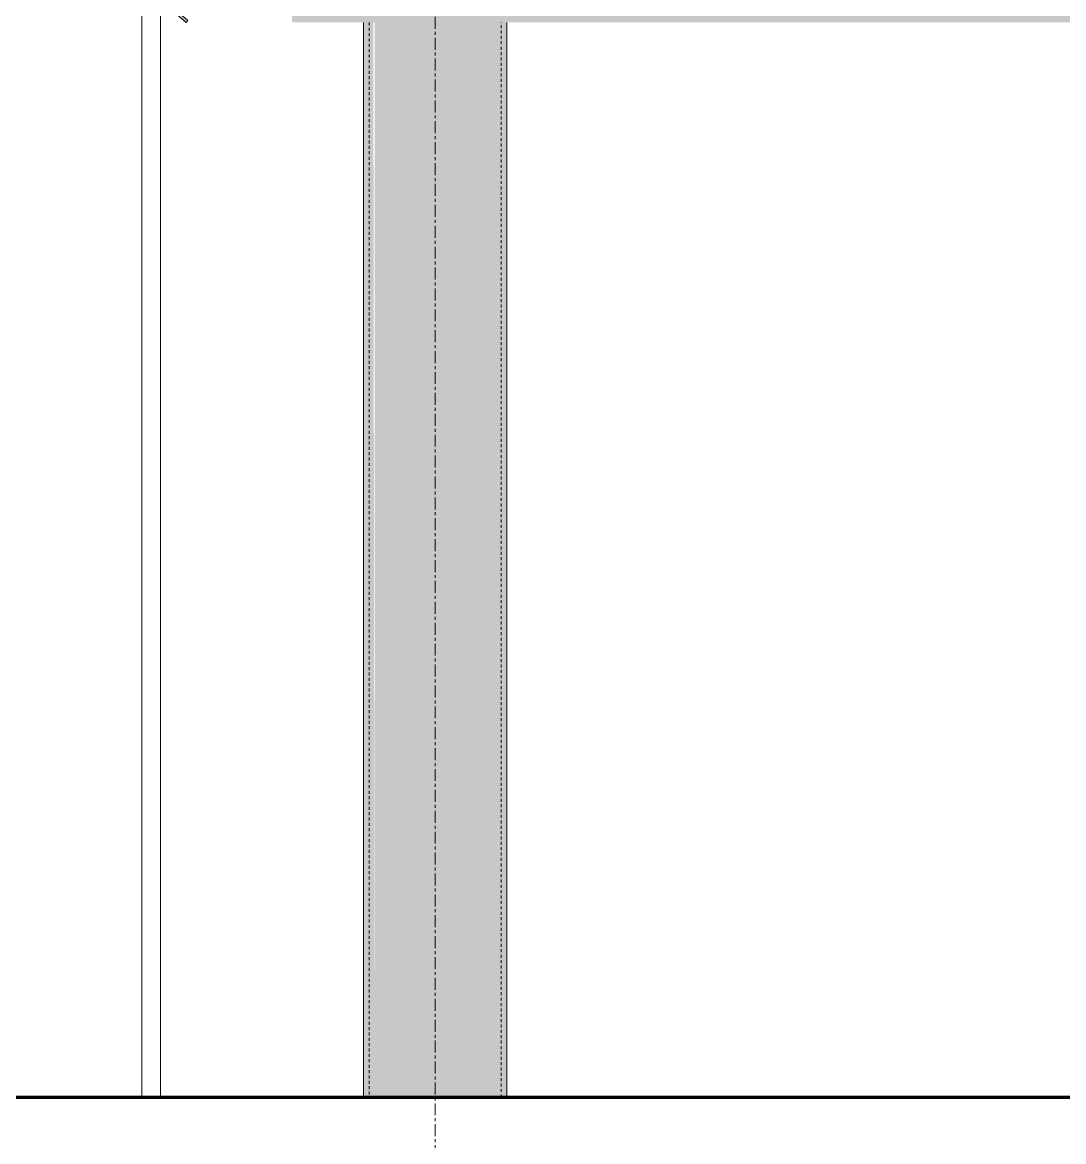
# Model space of a CAD drawing. Header units: inches. Extents: x -26493 to -15674, y -132 to 673.
# Drawn here: x -26281.67 to -26238.08, y -1.85 to 45.02 of the extents above; entities that cross this region are included whole.
import ezdxf

# ---------------------------------------------------------------- set-up
doc = ezdxf.new("R2010")
doc.units = ezdxf.units.IN
doc.header["$MEASUREMENT"] = 0
doc.linetypes.add('Grid Line 1_2_', pattern=[0.875, 0.5, -0.125, 0.125, -0.125])
doc.linetypes.add('Hidden 1_8_', pattern=[0.1875, 0.125, -0.0625])
for name, color, linetype, lineweight in [('A-FLOR-LEVL', 51, 'Continuous', 9), ('A-WALL', 113, 'Continuous', 13), ('C-TOPO', 7, 'Continuous', 9), ('S-BEAM', 12, 'Continuous', 9), ('S-COLS', 52, 'Continuous', 9), ('S-GRID', 1, 'Continuous', 9)]:
    doc.layers.add(name, color=color, linetype=linetype, lineweight=lineweight)

# ---------------------------------------------------------------- blocks, each defined once
blk = doc.blocks.new('HSS-Hollow Structural Section-Column - HSS6X6X1_4-V13-Section 13')
at = {"layer": 'S-COLS', "linetype": 'Hidden 1_8_'}
for p, q in [((-26267.157, 45.018), (-26267.157, 0)), ((-26261.623, 0), (-26261.623, 45.018))]:
    blk.add_line(p, q, dxfattribs=at)
blk = doc.blocks.new('Girt_C - 8_D-560229-Section 13')
at = {"layer": 'S-BEAM'}
h = blk.add_hatch(color=256, dxfattribs=at)
h.paths.add_polyline_path([(-26274.816, 45.018), (-26274.745, 45.102), (-26275.281, 45.551), (-26275.281, 47.871), (-26275.39, 47.867), (-26275.39, 45.5), (-26275.266, 45.396)], flags=0)
h.paths.add_polyline_path([(-26270.39, 47.945), (-26270.39, 48.055), (-26275.203, 48.029), (-26275.203, 47.945)], flags=0)
for p, q in [((-26275.39, 47.867), (-26275.39, 45.5)), ((-26275.281, 45.551), (-26275.281, 47.871)), ((-26270.39, 48.055), (-26275.203, 48.055)), ((-26275.203, 47.945), (-26270.39, 47.945)), ((-26275.39, 45.5), (-26274.816, 45.018)), ((-26274.745, 45.102), (-26275.281, 45.551)), ((-26274.816, 45.018), (-26274.745, 45.102))]:
    blk.add_line(p, q, dxfattribs=at)
for radius, end in [(0.187, 180), (0.0782, 176.9576)]:
    blk.add_arc((-26275.203, 47.867), radius, 90, end, dxfattribs=at)
blk = doc.blocks.new('Girt_C - 8_D-560228-Section 13')
at = {"layer": 'S-BEAM'}
h = blk.add_hatch(color=256, dxfattribs=at)
h.paths.add_polyline_path([(-26270.39, 45.018), (-26218.337, 45.018), (-26218.337, 45.5), (-26270.39, 45.5), (-26270.39, 45.396)], flags=0)
h.paths.add_polyline_path([(-26026.186, 45.018), (-25993.178, 45.018), (-25993.178, 45.5), (-26026.186, 45.5), (-26026.186, 45.396)], flags=0)

msp = doc.modelspace()

# ---------------------------------------------------------------- hatches: boundary and pattern name
at = {"layer": 'S-COLS'}
h = msp.add_hatch(color=256, dxfattribs=at)
h.paths.add_polyline_path([(-26267.157, 0), (-26266.924, 0), (-26266.98, 45.018), (-26267.39, 45.018), (-26267.39, 0), (-26267.328, 0)], flags=0)
h.paths.add_polyline_path([(-26266.924, 48.055), (-26266.924, 93.018), (-26267.39, 93.018), (-26267.344, 48.055), (-26266.984, 48.055)], flags=0)
h.paths.add_polyline_path([(-26267.36, 96.055), (-26266.924, 96.055), (-26266.924, 141.018), (-26267.39, 141.018), (-26267.39, 96.055)], flags=0)
h.paths.add_polyline_path([(-26266.924, 144.055), (-26266.924, 186.69), (-26267.39, 186.69), (-26267.376, 144.055), (-26267.104, 144.055)], flags=0)
h = msp.add_hatch(color=256, dxfattribs=at)
h.paths.add_polyline_path([(-26264.103, 0), (-26261.856, 0), (-26261.856, 45.018), (-26266.924, 45.018), (-26266.924, 0)], flags=0)
h.paths.add_polyline_path([(-26261.856, 48.055), (-26261.856, 93.018), (-26266.924, 93.018), (-26266.924, 48.055), (-26264.103, 48.055)], flags=0)
h.paths.add_polyline_path([(-26266.924, 96.055), (-26261.856, 96.055), (-26261.856, 141.018), (-26266.924, 141.018), (-26266.924, 112.261)], flags=0)
h.paths.add_polyline_path([(-26261.856, 144.055), (-26261.856, 186.69), (-26266.924, 186.69), (-26266.924, 144.055), (-26264.103, 144.055)], flags=0)
h = msp.add_hatch(color=256, dxfattribs=at)
h.paths.add_polyline_path([(-26261.623, 0), (-26261.39, 0), (-26261.405, 45.018), (-26261.856, 45.018), (-26261.856, 0)], flags=0)
h.paths.add_polyline_path([(-26261.856, 48.055), (-26261.39, 48.055), (-26261.421, 93.018), (-26261.856, 93.018), (-26261.856, 78.828)], flags=0)
h.paths.add_polyline_path([(-26261.453, 96.055), (-26261.39, 96.055), (-26261.437, 141.018), (-26261.856, 141.018), (-26261.856, 96.055), (-26261.54, 96.055)], flags=0)
h.paths.add_polyline_path([(-26261.803, 144.055), (-26261.39, 144.055), (-26261.39, 186.69), (-26261.856, 186.69), (-26261.856, 144.055)], flags=0)

# ---------------------------------------------------------------- linework, layer by layer
at = {"layer": 'A-FLOR-LEVL', "linetype": 'Grid Line 1_2_'}
msp.add_line((-26492.824, 0), (-21979.171, 0), dxfattribs=at)
at = {"layer": 'A-WALL'}
for p, q in [((-26275.89, 170.221), (-26275.89, 0)), ((-26276.678, 150.09), (-26276.678, 0))]:
    msp.add_line(p, q, dxfattribs=at)
at = {"layer": 'C-TOPO', "lineweight": 70}
msp.add_line((-26150.082, 0), (-26363.846, 0), dxfattribs=at)
at = {"layer": 'C-TOPO'}
msp.add_line((-26363.846, 0), (-26150.083, 0), dxfattribs=at)
at = {"layer": 'S-COLS'}
for p, q in [((-26267.39, 45.018), (-26267.39, 0)), ((-26261.39, 0), (-26261.39, 45.018))]:
    msp.add_line(p, q, dxfattribs=at)
at = {"layer": 'S-GRID', "linetype": 'Grid Line 1_2_'}
msp.add_line((-26264.39, -132), (-26264.39, 573.765), dxfattribs=at)

# ---------------------------------------------------------------- block references
at = {"layer": 'S-BEAM'}
for name in ['Girt_C - 8_D-560229-Section 13', 'Girt_C - 8_D-560228-Section 13']:
    msp.add_blockref(name, (0, 0), dxfattribs=at)
at = {"layer": 'S-COLS', "linetype": 'Hidden 1_8_'}
msp.add_blockref('HSS-Hollow Structural Section-Column - HSS6X6X1_4-V13-Section 13', (0, 0), dxfattribs=at)

doc.saveas('drawing.dxf')
